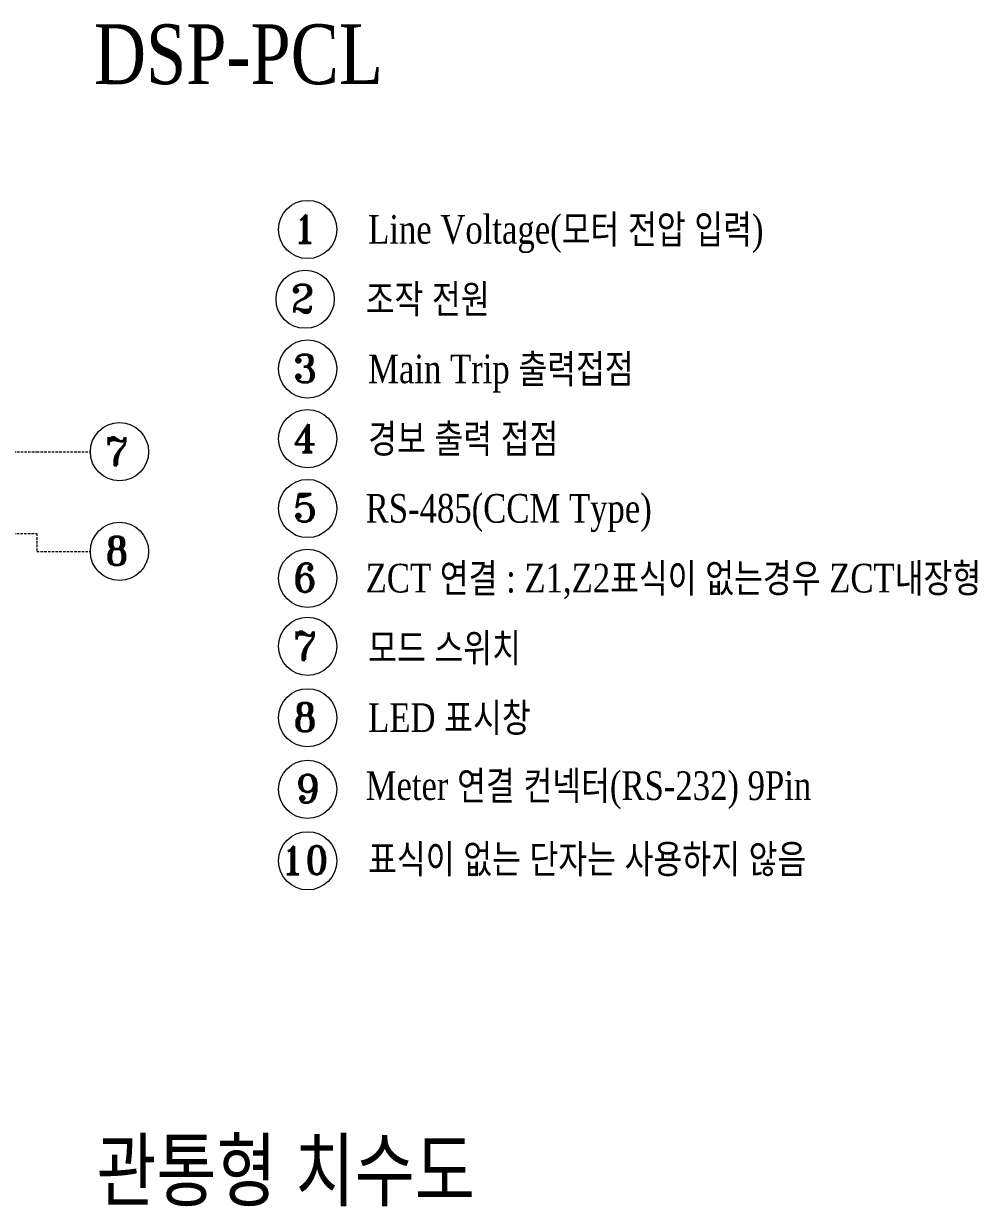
# Model space of a CAD drawing. Header units: millimetres. Extents: x 19 to 859, y 22 to 702.
# Drawn here: x 142.2 to 237.9, y 174.6 to 293.3 of the extents above; entities that cross this region are included whole.
import ezdxf

# ---------------------------------------------------------------- set-up
doc = ezdxf.new("R2010")
doc.units = ezdxf.units.MM
doc.linetypes.add('DASHED2', pattern=[0.375, 0.25, -0.125])
doc.styles.add('SS', font='batang.ttc', dxfattribs={"width": 0.8})
doc.styles.add('STYLE2', font='romant.shx')

msp = doc.modelspace()

# ---------------------------------------------------------------- linework, layer by layer
at = {"color": 1, "linetype": 'DASHED2', "lineweight": 5}
for p, q in [((127.246, 250.326), (143.492, 250.326)), ((143.492, 250.326), (148.862, 250.326)), ((104.346, 242.126), (143.492, 242.126)), ((143.492, 240.326), (148.862, 240.326))]:
    msp.add_line(p, q, dxfattribs=at)
at = {"color": 1, "linetype": 'DASHED2', "lineweight": 18}
msp.add_line((143.492, 242.126), (143.492, 240.326), dxfattribs=at)
at = {"color": 0, "linetype": 'ByBlock', "lineweight": 18}
for centre in [(170.665, 272.628), (170.415, 265.631), (170.665, 258.628), (170.665, 251.628), (151.785, 250.326), (170.665, 244.628), (151.785, 240.326), (170.665, 237.628), (170.665, 230.803), (170.665, 223.628), (170.665, 216.453), (170.665, 209.278)]:
    msp.add_circle(centre, 2.922, dxfattribs=at)

# ---------------------------------------------------------------- texts
at = {"color": 0, "style": 'SS', "width": 0.8}
for s, p in [('DSP-PCL', (149.218, 287.214)), (' 관통형 치수도', (147.669, 175.244))]:
    msp.add_text(s, height=6, dxfattribs=at).set_placement(p)
at = {"color": 0, "style": 'STYLE2'}
for s, height, p in [('1', 2.815, (169.193, 271.283)), ('2', 2.815, (168.943, 264.286)), ('3', 2.815, (169.193, 257.283)), ('4', 2.815, (169.193, 250.283)), ('7', 2.815, (150.312, 248.981)), ('5', 2.815, (169.193, 243.283)), ('8', 2.815, (150.312, 238.981)), ('6', 2.815, (169.193, 236.283)), ('7', 2.815, (169.193, 229.458)), ('8', 2.815, (169.193, 222.283)), ('9', 2.815, (169.471, 215.108)), ('10', 2.8149, (167.964, 207.933))]:
    msp.add_text(s, height=height, dxfattribs=at).set_placement(p)
at = {"lineweight": 18, "char_height": 2.88, "attachment_point": 1, "style": 'SS'}
for s, insert, width in [('Line Voltage(모터 전압 입력)', (176.736, 274.08), 70.31337), ('조작 전원', (176.486, 267.083), 25.751), ('Main Trip 출력접점', (176.736, 260.08), 37.72119), ('경보 출력 접점', (176.736, 253.08), 32.24791), ('RS-485(CCM Type)', (176.486, 246.083), 37.83661), ('ZCT 연결 : Z1,Z2표식이 없는경우 ZCT내장형', (176.486, 239.083), 69.37651), ('모드 스위치', (176.736, 232.08), 36.90446), ('LED 표시창', (176.736, 225.08), 44.79841), ('Meter 연결 컨넥터(RS-232) 9Pin', (176.486, 218.258), 70.31337), ('표식이 없는 단자는 사용하지 않음', (176.736, 210.905), 70.59432)]:
    msp.add_mtext(s, dxfattribs=dict(at, insert=insert, width=width))

doc.saveas('drawing.dxf')
